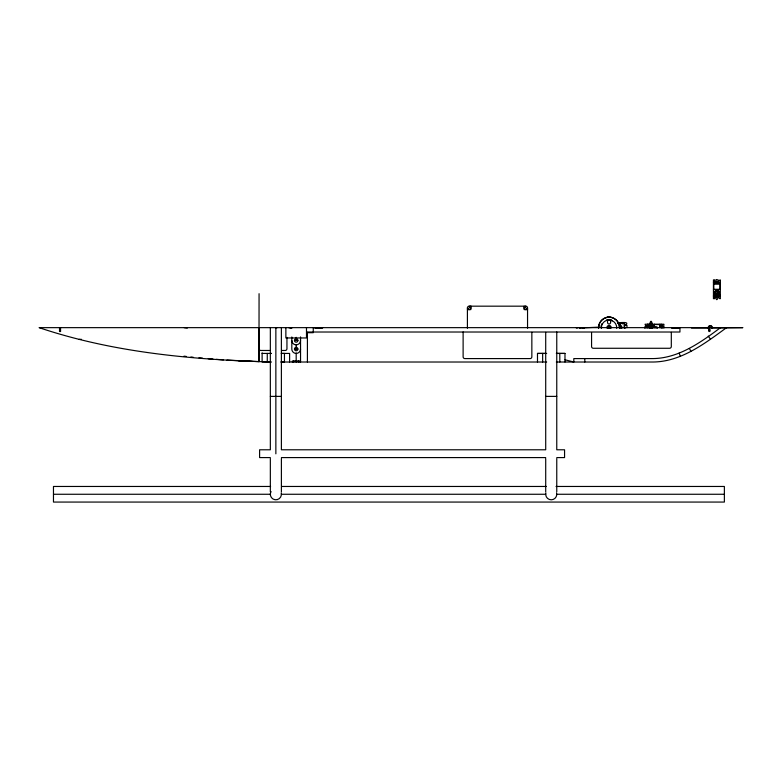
<?xml version="1.0" encoding="UTF-8"?>
<svg xmlns="http://www.w3.org/2000/svg" width="782" height="782" viewBox="0 0 782 782"><rect width="100%" height="100%" fill="white"/><g stroke="black" fill="none" stroke-linecap="round" stroke-linejoin="round"><path stroke-width="1.17" d="M281.383 327.648L281.393 449.787L545.709 449.787L545.709 332.379M259.067 293.69L258.989 361.616L269.37 361.89M663.83 328.088C665.13 324.931 662.471 327.981 662.198 325.879C662.452 324.031 664.808 326.602 663.83 324.217L645.101 324.217C644.124 324.628 649.461 327.208 645.101 326.29M621.622 327.941L621.641 327.472A1.789 1.789 0 0 0 620.497 325.977L620.595 326.026M580.772 328.088L579.687 328.059M598.777 325.41L598.553 328.147A10.528 10.528 0 0 1 609.07 317.13A10.528 10.528 0 0 1 619.588 328.147L619.354 325.41M651.973 328.039C652.599 326.202 649.295 326.377 650.135 328.166A1.026 1.026 0 0 1 651.025 326.622A1.026 1.026 0 0 1 651.924 328.166M654.387 327.717C655.316 327.189 654.035 328.987 654.466 324.217M714.298 292.732C720.593 282.83 720.593 302.644 714.298 292.732L715.159 292.732C719.352 299.34 719.352 286.134 715.159 292.732M607.829 326.935L607.692 328.02M580.586 327.658L579.902 327.736M650.038 327.384L650.038 327.922M580.166 327.99L598.553 327.159M651.474 325.996L651.699 325.165L653.263 326.368L656.919 326.827L657.447 328.078M716.214 295.225L716.429 294.394M717.319 291.08L717.544 290.249M617.966 322.751C622.628 322.467 630.028 321.764 625.453 325.077M651.621 328L651.025 326.964L650.428 328M580.068 327.951L580.547 327.785M652.315 325.42L652.247 326.436M715.589 294.97L716.019 294.228M717.739 291.246L718.169 290.503M609.53 328.117L609.07 326.993L608.601 328.117M644.612 328.078L645.14 326.827L651.699 325.165M651.514 327.169L652.853 325.83M715.061 294.56L715.667 293.954M718.091 291.52L718.697 290.914M579.726 328.108L580.41 327.951M649.813 326.436L649.744 325.42M720.515 327.648C700.301 342.682 677.759 358.948 651.318 358.586L573.812 358.586L573.812 362.017L564.985 359.779M726.566 327.648C704.435 343.767 680.311 362.437 651.406 362.017L556.334 362.017M714.65 294.022L715.393 293.592M718.365 291.882L719.108 291.451M714.386 293.406L715.217 293.182M718.541 292.292L719.372 292.067M606.441 320.444L608.396 320.004L612.316 320.698M645.521 326.729L647.584 326.446M624.564 327.482L625.942 327.658L624.564 327.824M648.845 326.329C651.083 319.486 650.976 319.486 653.214 326.329M606.822 317.365L609.559 317.13M607.223 317.384L609.94 317.257M609.012 320.053L609.129 320.053A7.673 7.673 0 0 1 616.715 328.323M275.811 327.648L277.248 327.648M556.334 353.425L564.985 353.425L564.985 362.017M713.438 282.429L720.32 282.429M719.626 283.798L720.32 283.798M713.79 284.149L719.968 284.149M713.438 289.301L720.32 289.301M718.599 292.732L719.46 292.732M719.626 294.804L720.32 294.804M713.438 295.831L720.32 295.831M713.438 296.173L720.32 296.173M469.132 306.173L525.836 306.173M617.77 323.103L624.124 323.201L624.222 328.254M617.966 323.269L622.677 323.269M617.712 323.445L620.302 323.621L620.341 328.225M654.466 324.559L660.311 324.559L660.311 327.648M661.337 327.306L662.374 327.306L662.374 328L661.337 328L661.337 324.217M709.039 328L691.444 328M711.444 328L742.9 327.648L39.1 327.648C109.851 351.46 184.845 358.987 259.067 361.616L259.067 327.648M59.52 330.141L60.546 330.141M708.844 330.141L709.88 330.141M59.52 327.648L59.52 331.49L60.546 331.49L60.546 327.648M306.661 332.018L679.939 332.018L679.939 327.648M306.661 332.702L313.259 332.702L313.259 327.648M79.187 339.32L81.436 339.32M294.462 340.473L297.893 340.473A1.72 1.72 0 0 1 295.322 341.959A1.72 1.72 0 0 1 295.322 338.987A1.72 1.72 0 0 1 297.893 340.473M294.462 349.065L297.893 349.065A1.72 1.72 0 0 1 295.322 350.551A1.72 1.72 0 0 1 295.322 347.57A1.72 1.72 0 0 1 297.893 349.065M269.81 350.473L260.787 350.473A1.72 1.72 0 0 1 259.067 348.752M281.637 350.473L285.225 350.473A1.72 1.72 0 0 0 286.945 348.752L286.945 337.355M270.337 353.425L271.061 353.425M537.488 362.017L537.488 353.425L545.709 353.425M556.764 353.425L564.985 353.425M262.117 353.425L271.51 353.425M281.197 353.425L284.452 353.425L284.452 362.017L280.933 361.988M281.686 353.425L289.614 353.425L289.614 362.017M537.488 353.425L546.677 353.425M294.462 361.499L297.893 361.499M271.51 362.017L262.117 362.017L262.117 352.819M281.188 362.017L546.677 362.017M270.337 396.386L281.383 396.386M545.709 396.386L556.764 396.386M270.337 457.587L259.604 457.587L259.604 449.787L270.337 449.787L270.337 327.648M281.393 457.587L545.709 457.587M556.764 457.587L564.565 457.587L564.565 449.787L556.764 449.787L556.764 331.949M270.601 486.463L53.469 486.463L53.469 502.064L724.376 502.064L724.376 486.463L556.041 486.463M281.579 486.463L546.276 486.463M53.469 494.263L270.337 494.263M281.393 494.263L545.709 494.263M556.764 494.263L724.376 494.263M559.785 353.425L559.834 362.017M258.959 361.616L226.936 360.101M59.52 331.441L60.546 331.49M238.676 360.825L252.381 361.44M208.247 358.694L212.909 359.055M216.409 359.339L223.417 359.886M608.572 317.14L611.309 317.365M198.97 357.794L202.45 358.127M183.995 356.172L186.292 356.436M190.886 356.973L193.183 357.237M609.07 319.545L611.172 319.818A8.113 8.113 0 0 0 606.969 319.818M623.88 322.751L624.564 323.445L624.564 328.254M619.999 323.093L620.928 325.811A2.131 2.131 0 0 1 621.925 328.205M184.073 327.648L187.309 328.088M714.386 292.067L715.217 292.292M718.541 293.182L719.372 293.406M714.65 291.451L715.393 291.882M718.365 293.592L719.108 294.022M715.061 290.914L715.667 291.52M718.091 293.954L718.697 294.56M649.207 325.83L650.546 327.169M708.277 336.094L710.232 338.929M715.589 290.503L716.019 291.246M717.739 294.228L718.169 294.97M689.353 348.42L691.034 351.411M625.453 325.077L626.968 325.351L626.968 327.648M679.157 353.102L680.32 356.338M716.214 290.249L716.429 291.08M717.319 294.394L717.544 295.225M650.36 325.165L650.585 325.996M291.129 327.648L291.207 328.284M719.968 289.301L719.968 283.455L713.79 283.455L713.79 289.301M717.221 282.429L717.221 281.393L716.537 281.393L716.537 282.429M717.153 296.173L717.153 297.199L716.537 297.199L716.537 296.173M716.879 290.161L716.879 291.021M716.879 294.452L716.879 295.313M709.88 327.648L709.88 331.49L708.844 331.49L708.844 327.648M709.362 327.648L709.362 328.147M679.255 327.648L679.255 328.166L671.591 328.166L671.591 327.648M677.916 327.648L677.916 328.166M675.423 327.648L675.423 328.166M672.931 327.648L672.931 328.166M671.308 332.379L671.308 346.553A1.72 1.72 0 0 1 669.587 348.273L593.294 348.273A1.72 1.72 0 0 1 591.573 346.553L591.573 332.585M659.959 324.217L659.959 324.901M659.617 324.559L659.617 327.648M651.025 325.077L651.025 325.938M648.962 324.217L648.962 324.901M647.936 324.217L647.936 326.505M647.594 324.217L647.594 327.648M622.677 322.751L622.677 323.953M610.605 320.063L610.605 322.467A1.535 1.535 0 0 1 609.07 324.012A1.535 1.535 0 0 1 607.536 322.467L607.536 320.063M584.809 358.586L584.809 362.017M584.076 327.648L584.076 328.166M582.727 327.648L582.727 328.166M580.234 327.648L580.234 328.166M577.751 327.648L577.751 328.166M576.402 327.648L576.402 328.166M556.764 458.565L556.764 491.8M545.709 458.565L545.709 491.8M542.649 353.425L542.649 362.017M531.848 332.37L531.848 356.866A1.72 1.72 0 0 1 530.128 358.586L464.831 358.586A1.72 1.72 0 0 1 463.12 356.866L463.12 331.939M527.547 307.893A1.72 1.72 0 0 1 524.976 309.379A1.72 1.72 0 0 1 524.976 306.407A1.72 1.72 0 0 1 527.547 307.893L527.547 328.254M467.411 307.893L467.411 328.254M322.536 327.648L322.536 328.166L314.872 328.166L314.872 327.648M321.197 327.648L321.197 328.166M318.704 327.648L318.704 328.166M316.221 327.648L316.221 328.166M307.414 332.389L307.414 362.017M306.485 327.648L306.485 337.961L285.87 337.961L285.87 327.648M300.542 336.905L300.542 362.017M300.014 362.017L300.014 360.991L292.341 360.991L292.341 362.017M298.665 360.991L298.665 362.017M296.183 337.306L296.183 340.473M300.542 340.473A4.36 4.36 0 0 1 296.183 344.833L296.183 349.065M296.183 352.907L296.183 362.017M293.69 360.991L293.69 362.017M291.813 327.648L291.813 328.166M291.813 336.974L291.813 349.065A4.36 4.36 0 0 0 296.183 353.425A4.36 4.36 0 0 0 300.542 349.065M290.445 327.648L290.425 328.166M289.203 327.648L289.203 328.166M281.393 458.565L281.393 491.8M275.86 327.648L275.86 453.834M270.337 458.565L270.337 491.8M267.268 353.425L267.268 362.017M60.028 327.648L60.028 329.369M296.183 344.833A4.36 4.36 0 0 1 291.813 340.473M556.588 492.875A5.533 5.513 0 0 1 551.242 499.796A5.533 5.513 0 0 1 545.885 492.875M281.217 492.875A5.533 5.513 0 0 1 275.137 499.747A5.533 5.513 0 0 1 271.061 491.536M600.957 327.658A8.113 8.113 0 0 1 602.042 323.601M708.59 328.098A1.72 1.72 0 0 1 710.252 325.938A1.72 1.72 0 0 1 711.913 328.098M708.257 328.186A2.063 2.063 0 0 1 710.252 325.595A2.063 2.063 0 0 1 712.246 328.186M606.9 328A2.19 2.19 0 0 1 609.07 325.459A2.19 2.19 0 0 1 611.231 328M601.417 328.323A7.673 7.673 0 0 1 609.07 319.975M607.692 327.287A1.427 1.427 0 0 1 609.442 326.28A1.427 1.427 0 0 1 610.449 328.029M598.631 327.619A10.44 10.44 0 0 1 609.07 317.209A10.44 10.44 0 0 1 619.51 327.619M607.966 327.951A1.144 1.144 0 0 1 609.07 326.514A1.144 1.144 0 0 1 610.165 327.951M608.22 328.137A0.978 0.978 0 0 1 609.07 326.671A0.978 0.978 0 0 1 609.921 328.137M649.871 327.961A1.202 1.202 0 0 1 651.025 326.446A1.202 1.202 0 0 1 652.188 327.961M608.738 327.56L609.403 327.736L608.738 327.57M645.111 327.59L645.58 327.785L645.13 327.521M646.137 327.59L646.636 327.717L646.167 327.521M647.173 327.59L647.643 327.785L647.193 327.521M648.2 327.59L648.679 327.785L648.229 327.521M650.78 321.92L651.279 322.047L650.78 321.92M650.78 323.973L651.279 324.11L650.81 323.914M650.78 322.946L651.279 323.083L650.81 322.888M650.78 325.009L651.279 325.146L650.78 325.009M653.361 327.59L653.86 327.717L653.381 327.521M655.424 327.59L655.893 327.785L655.443 327.521M656.45 327.59L656.948 327.717L656.45 327.59M714.328 297.668L714.797 298.665L713.438 298.665L713.438 279.936C715.745 278.842 713.233 281.696 715.334 281.549C716.869 280.386 714.347 278.822 718.208 279.936C717.348 284.286 719.948 278.949 720.32 279.936L720.32 298.665C719.323 299.594 718.541 295.039 717.856 298.323C715.628 302.81 716.566 294.648 714.328 297.668M470.852 306.173L467.411 309.613L470.852 309.613L470.852 306.173M527.547 309.613L524.116 309.613L524.116 306.173L527.547 309.613M716.361 293.631A1.026 1.026 0 0 0 717.905 292.732A1.026 1.026 0 0 0 716.361 291.842A1.026 1.026 0 0 0 716.361 293.631M468.271 309.379A1.72 1.72 0 0 0 470.852 307.893A1.72 1.72 0 0 0 468.271 306.407A1.72 1.72 0 0 0 468.271 309.379"/></g></svg>
